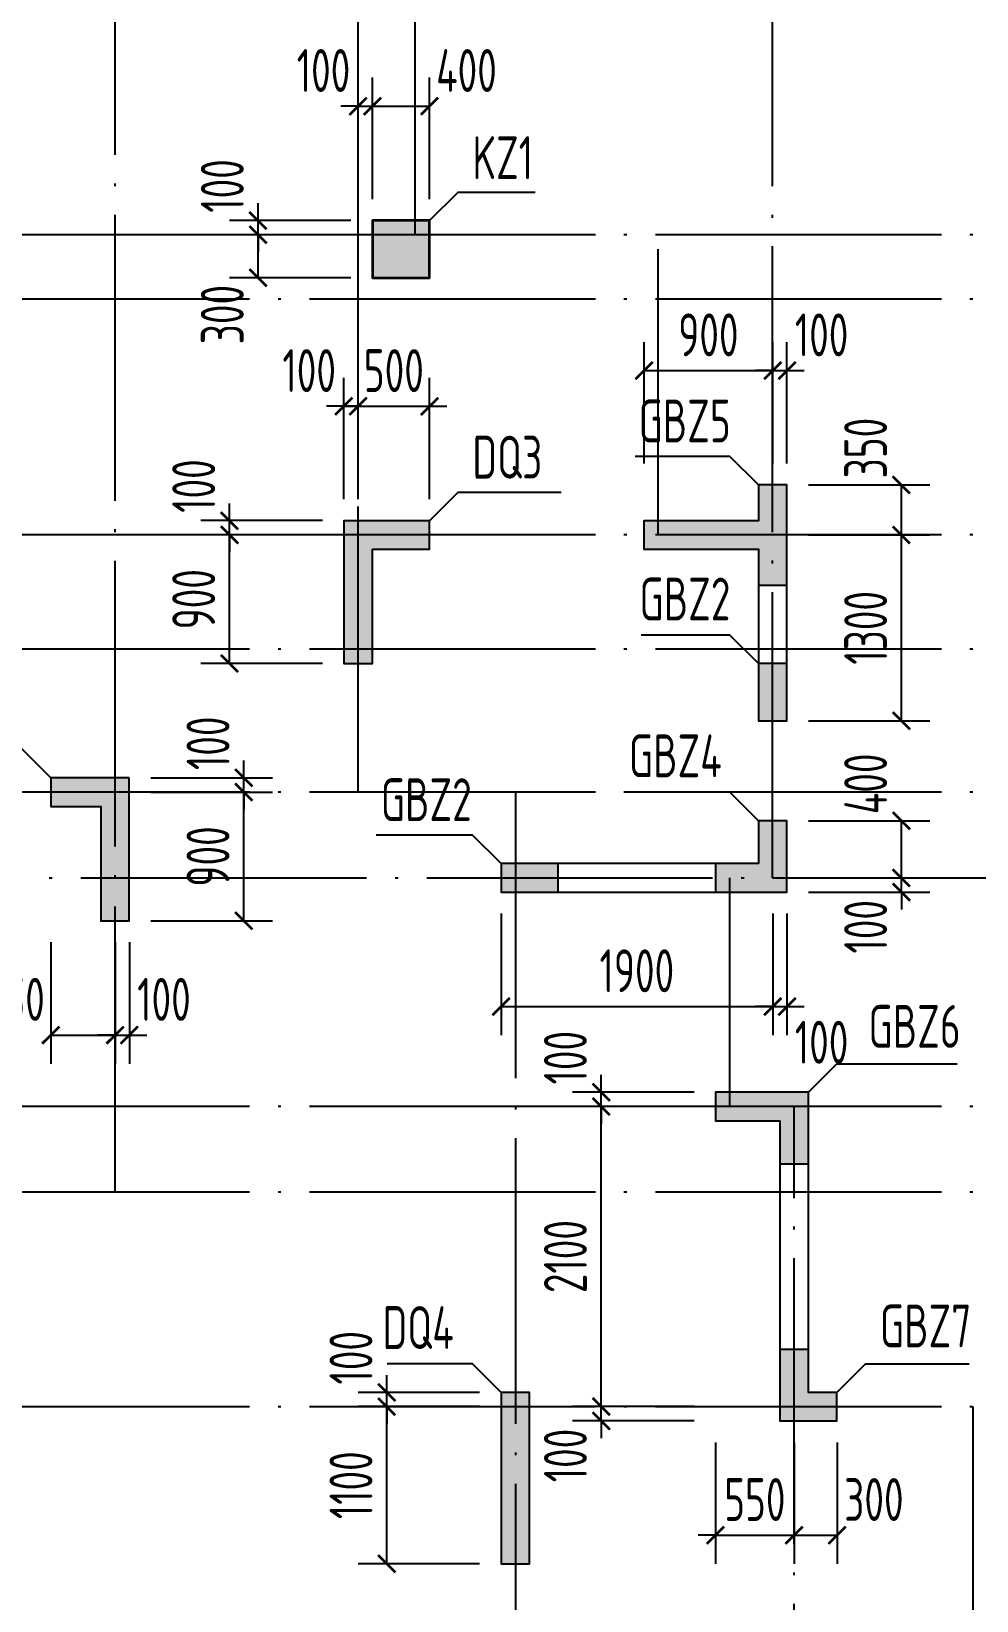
# Model space of a CAD drawing. Extents: x -812054 to 22247, y -644080 to 1003627.
# Drawn here: x -475100 to -468489, y -220635 to -209654 of the extents above; entities that cross this region are included whole.
import ezdxf
from ezdxf.enums import TextEntityAlignment as Align

# ---------------------------------------------------------------- set-up
doc = ezdxf.new("R2010")
doc.units = 0
doc.header["$LTSCALE"] = 1000
doc.linetypes.add('DOTE', pattern=[2.42, 2, -0.2, 0.02, -0.2])
doc.layers.get('0').update_dxf_attribs({"linetype": 'CONTINUOUS'})
doc.layers.get('DEFPOINTS').update_dxf_attribs({"linetype": 'CONTINUOUS'})
for name, color, linetype in [('A-DOTE', 10, 'DOTE'), ('COLU_DE_TEXT', 7, 'CONTINUOUS'), ('LABEL', 1, 'CONTINUOUS'), ('S-Q墙实线', 6, 'CONTINUOUS'), ('S-Q墙标注', 3, 'CONTINUOUS'), ('S-X详图填充', 252, 'CONTINUOUS'), ('S-X详图实线', 4, 'CONTINUOUS'), ('S-Z柱实线', 6, 'CONTINUOUS'), ('S-Z柱编号', 6, 'CONTINUOUS')]:
    doc.layers.add(name, color=color, linetype=linetype)
doc.styles.add('TSSD_REIN', font='tssdeng.shx', dxfattribs={"width": 0.7, "height": 300, "bigfont": 'tssdchn.shx'})
doc.styles.add('结构文字', font='zstxt.shx', dxfattribs={"width": 0.7, "bigfont": 'zshz.shx'})
doc.dimstyles.new('STRUCK', dxfattribs={"dimtxt": 400, "dimasz": 121, "dimexe": 200, "dimexo": 150, "dimgap": 115, "dimtad": 1, "dimdec": 0, "dimdsep": 46, "dimtxsty": '结构文字', "dimblk": 'ARCHTICK', "dimcen": 400, "dimclrd": 3, "dimclre": 3, "dimclrt": 7, "dimadec": 0, "dimazin": 0, "dimtfac": 1, "dimtdec": 0, "dimtix": 1, "dimtmove": 2, "dimatfit": 3, "dimldrblk": '_DIMX', "dimfxl": 1, "dimtolj": 1, "dimtzin": 0, "dimarcsym": 0})

# ---------------------------------------------------------------- blocks, each defined once
blk = doc.blocks.new('20210726.16350016')
at = {"layer": 'A-DOTE'}
for p, q in [((11100, 10900), (11100, 21100)), ((12800, 13700), (12800, 21100)), ((13200, 17600), (13200, 21100)), ((15700, 13100.3), (15700, 21100)), ((55600, 17600), (3600, 17600)), ((14900, 15500), (14900, 17600)), ((55600, 17150), (3600, 17150)), ((55600, 15500), (3600, 15500)), ((55600, 14700), (3600, 14700)), ((55600, 13700), (3600, 13700)), ((13900.2, 13700), (13900, 3600)), ((3600, 13100.3), (55600, 13100.3)), ((15400, 11500), (15400, 13100)), ((55600, 11500), (3600, 11500)), ((15850, 3600), (15850, 11500)), ((55600, 10900), (3600, 10900)), ((55600, 9400), (3600, 9400)), ((17100, 9400), (17100, 3600))]:
    blk.add_line(p, q, dxfattribs=at)
blk = doc.blocks.new('_ArchTick')
at = {"color": 0, "linetype": 'ByBlock', "const_width": 0.15}
blk.add_lwpolyline([(-0.5, -0.5), (0.5, 0.5)], dxfattribs=at)
blk = doc.blocks.new('*D1863')
at = {"layer": 'DEFPOINTS', "color": 0, "transparency": 16777216}
for p in [(-472615, -219278), (-471815, -219278), (-471815, -220378)]:
    blk.add_point(p, dxfattribs=at)
at = {"layer": 'S-Q墙标注', "color": 3, "lineweight": -2, "transparency": 16777216}
for p, q in [((-471965, -219278), (-472815, -219278)), ((-472615, -220378), (-472615, -219278)), ((-471965, -220378), (-472815, -220378))]:
    blk.add_line(p, q, dxfattribs=at)
at = {"layer": 'S-Q墙标注', "color": 3, "lineweight": -2, "transparency": 16777216, "xscale": 121, "yscale": 121, "zscale": 121}
for p, rotation in [((-472615, -219278), 90), ((-472615, -220378), 270)]:
    blk.add_blockref('_ArchTick', p, dxfattribs=dict(at, rotation=rotation))
at = {"layer": 'S-Q墙标注', "color": 7, "transparency": 16777216, "insert": (-472865, -219828), "char_height": 300, "attachment_point": 5, "rotation": 90, "style": 'TSSD_REIN'}
blk.add_mtext('\\A1;1100', dxfattribs=at)
blk = doc.blocks.new('_DIMX')
blk.add_line((-150, 0), (150, 0))
at = {"const_width": 50}
blk.add_lwpolyline([(-70, -70), (70, 70)], dxfattribs=at)
blk = doc.blocks.new('*D1864')
at = {"layer": 'DEFPOINTS', "color": 0, "transparency": 16777216}
for p in [(-472615, -219178), (-471815, -219178), (-471815, -219278)]:
    blk.add_point(p, dxfattribs=at)
at = {"layer": 'S-Q墙标注', "color": 3, "lineweight": -2, "transparency": 16777216}
for p, q in [((-472615, -219178), (-472615, -219057)), ((-471965, -219178), (-472815, -219178)), ((-472615, -219278), (-472615, -219178)), ((-471965, -219278), (-472815, -219278)), ((-472615, -219278), (-472615, -219399))]:
    blk.add_line(p, q, dxfattribs=at)
at = {"layer": 'S-Q墙标注', "color": 3, "lineweight": -2, "transparency": 16777216, "xscale": 121, "yscale": 121, "zscale": 121}
for p, rotation in [((-472615, -219178), 270), ((-472615, -219278), 90)]:
    blk.add_blockref('_ArchTick', p, dxfattribs=dict(at, rotation=rotation))
at = {"layer": 'S-Q墙标注', "color": 7, "transparency": 16777216, "insert": (-472865, -218936), "char_height": 300, "attachment_point": 5, "rotation": 90, "style": 'TSSD_REIN'}
blk.add_mtext('\\A1;100', dxfattribs=at)
blk = doc.blocks.new('*D1873')
at = {"layer": 'DEFPOINTS', "color": 0, "transparency": 16777216}
for p in [(-474415, -214978), (-473615, -214978), (-474415, -215878)]:
    blk.add_point(p, dxfattribs=at)
at = {"layer": 'S-Q墙标注', "color": 3, "lineweight": -2, "transparency": 16777216}
for p, q in [((-474265, -214978), (-473415, -214978)), ((-473615, -215878), (-473615, -214978)), ((-474265, -215878), (-473415, -215878))]:
    blk.add_line(p, q, dxfattribs=at)
at = {"layer": 'S-Q墙标注', "color": 3, "lineweight": -2, "transparency": 16777216, "xscale": 121, "yscale": 121, "zscale": 121}
for p, rotation in [((-473615, -214978), 90), ((-473615, -215878), 270)]:
    blk.add_blockref('_ArchTick', p, dxfattribs=dict(at, rotation=rotation))
at = {"layer": 'S-Q墙标注', "color": 7, "transparency": 16777216, "insert": (-473865, -215428), "char_height": 300, "attachment_point": 5, "rotation": 90, "style": 'TSSD_REIN'}
blk.add_mtext('\\A1;900', dxfattribs=at)
blk = doc.blocks.new('*D1874')
at = {"layer": 'DEFPOINTS', "color": 0, "transparency": 16777216}
for p in [(-474415, -214878), (-473615, -214878), (-474415, -214978)]:
    blk.add_point(p, dxfattribs=at)
at = {"layer": 'S-Q墙标注', "color": 3, "lineweight": -2, "transparency": 16777216}
for p, q in [((-473615, -214878), (-473615, -214757)), ((-474265, -214878), (-473415, -214878)), ((-473615, -214978), (-473615, -214878)), ((-474265, -214978), (-473415, -214978)), ((-473615, -214978), (-473615, -215099))]:
    blk.add_line(p, q, dxfattribs=at)
at = {"layer": 'S-Q墙标注', "color": 3, "lineweight": -2, "transparency": 16777216, "xscale": 121, "yscale": 121, "zscale": 121}
for p, rotation in [((-473615, -214878), 270), ((-473615, -214978), 90)]:
    blk.add_blockref('_ArchTick', p, dxfattribs=dict(at, rotation=rotation))
at = {"layer": 'S-Q墙标注', "color": 7, "transparency": 16777216, "insert": (-473865, -214636), "char_height": 300, "attachment_point": 5, "rotation": 90, "style": 'TSSD_REIN'}
blk.add_mtext('\\A1;100', dxfattribs=at)
blk = doc.blocks.new('*D1875')
at = {"layer": 'DEFPOINTS', "color": 0, "transparency": 16777216}
for p in [(-474965, -215878), (-474515, -215878), (-474515, -216678)]:
    blk.add_point(p, dxfattribs=at)
at = {"layer": 'S-Q墙标注', "color": 3, "lineweight": -2, "transparency": 16777216}
for p, q in [((-474965, -216028), (-474965, -216878)), ((-474515, -216028), (-474515, -216878)), ((-474965, -216678), (-474515, -216678))]:
    blk.add_line(p, q, dxfattribs=at)
at = {"layer": 'S-Q墙标注', "color": 3, "lineweight": -2, "transparency": 16777216, "xscale": 121, "yscale": 121, "zscale": 121, "rotation": 180}
blk.add_blockref('_ArchTick', (-474965, -216678), dxfattribs=at)
at = {"layer": 'S-Q墙标注', "color": 3, "lineweight": -2, "transparency": 16777216, "xscale": 121, "yscale": 121, "zscale": 121}
blk.add_blockref('_ArchTick', (-474515, -216678), dxfattribs=at)
at = {"layer": 'S-Q墙标注', "color": 7, "transparency": 16777216, "insert": (-475223, -216428), "char_height": 300, "attachment_point": 5, "style": 'TSSD_REIN'}
blk.add_mtext('\\A1;450', dxfattribs=at)
blk = doc.blocks.new('*D1876')
at = {"layer": 'DEFPOINTS', "color": 0, "transparency": 16777216}
for p in [(-474515, -215878), (-474415, -215878), (-474415, -216678)]:
    blk.add_point(p, dxfattribs=at)
at = {"layer": 'S-Q墙标注', "color": 3, "lineweight": -2, "transparency": 16777216}
for p, q in [((-474515, -216028), (-474515, -216878)), ((-474415, -216028), (-474415, -216878)), ((-474515, -216678), (-474636, -216678)), ((-474515, -216678), (-474415, -216678)), ((-474415, -216678), (-474294, -216678))]:
    blk.add_line(p, q, dxfattribs=at)
at = {"layer": 'S-Q墙标注', "color": 3, "lineweight": -2, "transparency": 16777216, "xscale": 121, "yscale": 121, "zscale": 121}
blk.add_blockref('_ArchTick', (-474515, -216678), dxfattribs=at)
at = {"layer": 'S-Q墙标注', "color": 3, "lineweight": -2, "transparency": 16777216, "xscale": 121, "yscale": 121, "zscale": 121, "rotation": 180}
blk.add_blockref('_ArchTick', (-474415, -216678), dxfattribs=at)
at = {"layer": 'S-Q墙标注', "color": 7, "transparency": 16777216, "insert": (-474173, -216428), "char_height": 300, "attachment_point": 5, "style": 'TSSD_REIN'}
blk.add_mtext('\\A1;100', dxfattribs=at)
blk = doc.blocks.new('*D1877')
at = {"layer": 'DEFPOINTS', "color": 0, "transparency": 16777216}
for p in [(-469815, -215578), (-469015, -215578), (-469815, -215678)]:
    blk.add_point(p, dxfattribs=at)
at = {"layer": 'S-Q墙标注', "color": 3, "lineweight": -2, "transparency": 16777216}
for p, q in [((-469015, -215578), (-469015, -215457)), ((-469665, -215578), (-468815, -215578)), ((-469015, -215678), (-469015, -215578)), ((-469665, -215678), (-468815, -215678)), ((-469015, -215678), (-469015, -215799))]:
    blk.add_line(p, q, dxfattribs=at)
at = {"layer": 'S-Q墙标注', "color": 3, "lineweight": -2, "transparency": 16777216, "xscale": 121, "yscale": 121, "zscale": 121}
for p, rotation in [((-469015, -215578), 270), ((-469015, -215678), 90)]:
    blk.add_blockref('_ArchTick', p, dxfattribs=dict(at, rotation=rotation))
at = {"layer": 'S-Q墙标注', "color": 7, "transparency": 16777216, "insert": (-469265, -215920), "char_height": 300, "attachment_point": 5, "rotation": 90, "style": 'TSSD_REIN'}
blk.add_mtext('\\A1;100', dxfattribs=at)
blk = doc.blocks.new('*D1878')
at = {"layer": 'DEFPOINTS', "color": 0, "transparency": 16777216}
for p in [(-469815, -215178), (-469015, -215178), (-469815, -215578)]:
    blk.add_point(p, dxfattribs=at)
at = {"layer": 'S-Q墙标注', "color": 3, "lineweight": -2, "transparency": 16777216}
for p, q in [((-469665, -215178), (-468815, -215178)), ((-469015, -215578), (-469015, -215178)), ((-469665, -215578), (-468815, -215578))]:
    blk.add_line(p, q, dxfattribs=at)
at = {"layer": 'S-Q墙标注', "color": 3, "lineweight": -2, "transparency": 16777216, "xscale": 121, "yscale": 121, "zscale": 121}
for p, rotation in [((-469015, -215178), 90), ((-469015, -215578), 270)]:
    blk.add_blockref('_ArchTick', p, dxfattribs=dict(at, rotation=rotation))
at = {"layer": 'S-Q墙标注', "color": 7, "transparency": 16777216, "insert": (-469265, -214920), "char_height": 300, "attachment_point": 5, "rotation": 90, "style": 'TSSD_REIN'}
blk.add_mtext('\\A1;400', dxfattribs=at)
blk = doc.blocks.new('*D1879')
at = {"layer": 'DEFPOINTS', "color": 0, "transparency": 16777216}
for p in [(-471815, -215678), (-469915, -215678), (-469915, -216478)]:
    blk.add_point(p, dxfattribs=at)
at = {"layer": 'S-Q墙标注', "color": 3, "lineweight": -2, "transparency": 16777216}
for p, q in [((-471815, -215828), (-471815, -216678)), ((-469915, -215828), (-469915, -216678)), ((-471815, -216478), (-469915, -216478))]:
    blk.add_line(p, q, dxfattribs=at)
at = {"layer": 'S-Q墙标注', "color": 3, "lineweight": -2, "transparency": 16777216, "xscale": 121, "yscale": 121, "zscale": 121, "rotation": 180}
blk.add_blockref('_ArchTick', (-471815, -216478), dxfattribs=at)
at = {"layer": 'S-Q墙标注', "color": 3, "lineweight": -2, "transparency": 16777216, "xscale": 121, "yscale": 121, "zscale": 121}
blk.add_blockref('_ArchTick', (-469915, -216478), dxfattribs=at)
at = {"layer": 'S-Q墙标注', "color": 7, "transparency": 16777216, "insert": (-470865, -216228), "char_height": 300, "attachment_point": 5, "style": 'TSSD_REIN'}
blk.add_mtext('\\A1;1900', dxfattribs=at)
blk = doc.blocks.new('*D1880')
at = {"layer": 'DEFPOINTS', "color": 0, "transparency": 16777216}
for p in [(-469915, -215678), (-469815, -215678), (-469815, -216478)]:
    blk.add_point(p, dxfattribs=at)
at = {"layer": 'S-Q墙标注', "color": 3, "lineweight": -2, "transparency": 16777216}
for p, q in [((-469915, -215828), (-469915, -216678)), ((-469815, -215828), (-469815, -216678)), ((-469915, -216478), (-470036, -216478)), ((-469915, -216478), (-469815, -216478)), ((-469815, -216478), (-469694, -216478))]:
    blk.add_line(p, q, dxfattribs=at)
at = {"layer": 'S-Q墙标注', "color": 3, "lineweight": -2, "transparency": 16777216, "xscale": 121, "yscale": 121, "zscale": 121}
blk.add_blockref('_ArchTick', (-469915, -216478), dxfattribs=at)
at = {"layer": 'S-Q墙标注', "color": 3, "lineweight": -2, "transparency": 16777216, "xscale": 121, "yscale": 121, "zscale": 121, "rotation": 180}
blk.add_blockref('_ArchTick', (-469815, -216478), dxfattribs=at)
at = {"layer": 'S-Q墙标注', "color": 7, "transparency": 16777216, "insert": (-469573, -216728), "char_height": 300, "attachment_point": 5, "style": 'TSSD_REIN'}
blk.add_mtext('\\A1;100', dxfattribs=at)
blk = doc.blocks.new('*D1881')
at = {"layer": 'DEFPOINTS', "color": 0, "transparency": 16777216}
for p in [(-473715, -213178), (-472915, -213178), (-472915, -214078)]:
    blk.add_point(p, dxfattribs=at)
at = {"layer": 'S-Q墙标注', "color": 3, "lineweight": -2, "transparency": 16777216}
for p, q in [((-473065, -213178), (-473915, -213178)), ((-473715, -214078), (-473715, -213178)), ((-473065, -214078), (-473915, -214078))]:
    blk.add_line(p, q, dxfattribs=at)
at = {"layer": 'S-Q墙标注', "color": 3, "lineweight": -2, "transparency": 16777216, "xscale": 121, "yscale": 121, "zscale": 121}
for p, rotation in [((-473715, -213178), 90), ((-473715, -214078), 270)]:
    blk.add_blockref('_ArchTick', p, dxfattribs=dict(at, rotation=rotation))
at = {"layer": 'S-Q墙标注', "color": 7, "transparency": 16777216, "insert": (-473965, -213628), "char_height": 300, "attachment_point": 5, "rotation": 90, "style": 'TSSD_REIN'}
blk.add_mtext('\\A1;900', dxfattribs=at)
blk = doc.blocks.new('*D1882')
at = {"layer": 'DEFPOINTS', "color": 0, "transparency": 16777216}
for p in [(-473715, -213078), (-472915, -213078), (-472915, -213178)]:
    blk.add_point(p, dxfattribs=at)
at = {"layer": 'S-Q墙标注', "color": 3, "lineweight": -2, "transparency": 16777216}
for p, q in [((-473715, -213078), (-473715, -212957)), ((-473065, -213078), (-473915, -213078)), ((-473715, -213178), (-473715, -213078)), ((-473065, -213178), (-473915, -213178)), ((-473715, -213178), (-473715, -213299))]:
    blk.add_line(p, q, dxfattribs=at)
at = {"layer": 'S-Q墙标注', "color": 3, "lineweight": -2, "transparency": 16777216, "xscale": 121, "yscale": 121, "zscale": 121}
for p, rotation in [((-473715, -213078), 270), ((-473715, -213178), 90)]:
    blk.add_blockref('_ArchTick', p, dxfattribs=dict(at, rotation=rotation))
at = {"layer": 'S-Q墙标注', "color": 7, "transparency": 16777216, "insert": (-473965, -212836), "char_height": 300, "attachment_point": 5, "rotation": 90, "style": 'TSSD_REIN'}
blk.add_mtext('\\A1;100', dxfattribs=at)
blk = doc.blocks.new('*D1883')
at = {"layer": 'DEFPOINTS', "color": 0, "transparency": 16777216}
for p in [(-472815, -212278), (-472915, -213078), (-472815, -213078)]:
    blk.add_point(p, dxfattribs=at)
at = {"layer": 'S-Q墙标注', "color": 3, "lineweight": -2, "transparency": 16777216}
for p, q in [((-472915, -212928), (-472915, -212078)), ((-472815, -212928), (-472815, -212078)), ((-472915, -212278), (-473036, -212278)), ((-472915, -212278), (-472815, -212278)), ((-472815, -212278), (-472694, -212278))]:
    blk.add_line(p, q, dxfattribs=at)
at = {"layer": 'S-Q墙标注', "color": 3, "lineweight": -2, "transparency": 16777216, "xscale": 121, "yscale": 121, "zscale": 121}
blk.add_blockref('_ArchTick', (-472915, -212278), dxfattribs=at)
at = {"layer": 'S-Q墙标注', "color": 3, "lineweight": -2, "transparency": 16777216, "xscale": 121, "yscale": 121, "zscale": 121, "rotation": 180}
blk.add_blockref('_ArchTick', (-472815, -212278), dxfattribs=at)
at = {"layer": 'S-Q墙标注', "color": 7, "transparency": 16777216, "insert": (-473157, -212028), "char_height": 300, "attachment_point": 5, "style": 'TSSD_REIN'}
blk.add_mtext('\\A1;100', dxfattribs=at)
blk = doc.blocks.new('*D1884')
at = {"layer": 'DEFPOINTS', "color": 0, "transparency": 16777216}
for p in [(-472315, -212278), (-472815, -213078), (-472315, -213078)]:
    blk.add_point(p, dxfattribs=at)
at = {"layer": 'S-Q墙标注', "color": 3, "lineweight": -2, "transparency": 16777216}
for p, q in [((-472815, -212928), (-472815, -212078)), ((-472315, -212928), (-472315, -212078)), ((-472815, -212278), (-472936, -212278)), ((-472815, -212278), (-472315, -212278)), ((-472315, -212278), (-472194, -212278))]:
    blk.add_line(p, q, dxfattribs=at)
at = {"layer": 'S-Q墙标注', "color": 3, "lineweight": -2, "transparency": 16777216, "xscale": 121, "yscale": 121, "zscale": 121}
blk.add_blockref('_ArchTick', (-472815, -212278), dxfattribs=at)
at = {"layer": 'S-Q墙标注', "color": 3, "lineweight": -2, "transparency": 16777216, "xscale": 121, "yscale": 121, "zscale": 121, "rotation": 180}
blk.add_blockref('_ArchTick', (-472315, -212278), dxfattribs=at)
at = {"layer": 'S-Q墙标注', "color": 7, "transparency": 16777216, "insert": (-472565, -212028), "char_height": 300, "attachment_point": 5, "style": 'TSSD_REIN'}
blk.add_mtext('\\A1;500', dxfattribs=at)
blk = doc.blocks.new('*D1885')
at = {"layer": 'DEFPOINTS', "color": 0, "transparency": 16777216}
for p in [(-471115, -219278), (-470315, -219278), (-470315, -219378)]:
    blk.add_point(p, dxfattribs=at)
at = {"layer": 'S-Q墙标注', "color": 3, "lineweight": -2, "transparency": 16777216}
for p, q in [((-471115, -219278), (-471115, -219157)), ((-470465, -219278), (-471315, -219278)), ((-471115, -219378), (-471115, -219278)), ((-470465, -219378), (-471315, -219378)), ((-471115, -219378), (-471115, -219499))]:
    blk.add_line(p, q, dxfattribs=at)
at = {"layer": 'S-Q墙标注', "color": 3, "lineweight": -2, "transparency": 16777216, "xscale": 121, "yscale": 121, "zscale": 121}
for p, rotation in [((-471115, -219278), 270), ((-471115, -219378), 90)]:
    blk.add_blockref('_ArchTick', p, dxfattribs=dict(at, rotation=rotation))
at = {"layer": 'S-Q墙标注', "color": 7, "transparency": 16777216, "insert": (-471365, -219620), "char_height": 300, "attachment_point": 5, "rotation": 90, "style": 'TSSD_REIN'}
blk.add_mtext('\\A1;100', dxfattribs=at)
blk = doc.blocks.new('*D1886')
at = {"layer": 'DEFPOINTS', "color": 0, "transparency": 16777216}
for p in [(-471115, -217178), (-470315, -217178), (-470315, -219278)]:
    blk.add_point(p, dxfattribs=at)
at = {"layer": 'S-Q墙标注', "color": 3, "lineweight": -2, "transparency": 16777216}
for p, q in [((-470465, -217178), (-471315, -217178)), ((-471115, -219278), (-471115, -217178)), ((-470465, -219278), (-471315, -219278))]:
    blk.add_line(p, q, dxfattribs=at)
at = {"layer": 'S-Q墙标注', "color": 3, "lineweight": -2, "transparency": 16777216, "xscale": 121, "yscale": 121, "zscale": 121}
for p, rotation in [((-471115, -217178), 90), ((-471115, -219278), 270)]:
    blk.add_blockref('_ArchTick', p, dxfattribs=dict(at, rotation=rotation))
at = {"layer": 'S-Q墙标注', "color": 7, "transparency": 16777216, "insert": (-471365, -218228), "char_height": 300, "attachment_point": 5, "rotation": 90, "style": 'TSSD_REIN'}
blk.add_mtext('\\A1;2100', dxfattribs=at)
blk = doc.blocks.new('*D1887')
at = {"layer": 'DEFPOINTS', "color": 0, "transparency": 16777216}
for p in [(-471115, -217078), (-470315, -217078), (-470315, -217178)]:
    blk.add_point(p, dxfattribs=at)
at = {"layer": 'S-Q墙标注', "color": 3, "lineweight": -2, "transparency": 16777216}
for p, q in [((-471115, -217078), (-471115, -216957)), ((-470465, -217078), (-471315, -217078)), ((-471115, -217178), (-471115, -217078)), ((-470465, -217178), (-471315, -217178)), ((-471115, -217178), (-471115, -217299))]:
    blk.add_line(p, q, dxfattribs=at)
at = {"layer": 'S-Q墙标注', "color": 3, "lineweight": -2, "transparency": 16777216, "xscale": 121, "yscale": 121, "zscale": 121}
for p, rotation in [((-471115, -217078), 270), ((-471115, -217178), 90)]:
    blk.add_blockref('_ArchTick', p, dxfattribs=dict(at, rotation=rotation))
at = {"layer": 'S-Q墙标注', "color": 7, "transparency": 16777216, "insert": (-471365, -216836), "char_height": 300, "attachment_point": 5, "rotation": 90, "style": 'TSSD_REIN'}
blk.add_mtext('\\A1;100', dxfattribs=at)
blk = doc.blocks.new('*D2288')
at = {"layer": 'DEFPOINTS', "color": 0, "transparency": 16777216}
for p in [(-470315, -219378), (-469765, -219378), (-469765, -220178)]:
    blk.add_point(p, dxfattribs=at)
at = {"layer": 'S-Q墙标注', "color": 3, "lineweight": -2, "transparency": 16777216}
for p, q in [((-470315, -219528), (-470315, -220378)), ((-469765, -219528), (-469765, -220378)), ((-470315, -220178), (-470436, -220178)), ((-470315, -220178), (-469765, -220178)), ((-469765, -220178), (-469644, -220178))]:
    blk.add_line(p, q, dxfattribs=at)
at = {"layer": 'S-Q墙标注', "color": 3, "lineweight": -2, "transparency": 16777216, "xscale": 121, "yscale": 121, "zscale": 121}
blk.add_blockref('_ArchTick', (-470315, -220178), dxfattribs=at)
at = {"layer": 'S-Q墙标注', "color": 3, "lineweight": -2, "transparency": 16777216, "xscale": 121, "yscale": 121, "zscale": 121, "rotation": 180}
blk.add_blockref('_ArchTick', (-469765, -220178), dxfattribs=at)
at = {"layer": 'S-Q墙标注', "color": 7, "transparency": 16777216, "insert": (-470040, -219928), "char_height": 300, "attachment_point": 5, "style": 'TSSD_REIN'}
blk.add_mtext('\\A1;550', dxfattribs=at)
blk = doc.blocks.new('*D2289')
at = {"layer": 'DEFPOINTS', "color": 0, "transparency": 16777216}
for p in [(-469765, -219378), (-469465, -219378), (-469465, -220178)]:
    blk.add_point(p, dxfattribs=at)
at = {"layer": 'S-Q墙标注', "color": 3, "lineweight": -2, "transparency": 16777216}
for p, q in [((-469765, -219528), (-469765, -220378)), ((-469465, -219528), (-469465, -220378)), ((-469765, -220178), (-469465, -220178))]:
    blk.add_line(p, q, dxfattribs=at)
at = {"layer": 'S-Q墙标注', "color": 3, "lineweight": -2, "transparency": 16777216, "xscale": 121, "yscale": 121, "zscale": 121, "rotation": 180}
blk.add_blockref('_ArchTick', (-469765, -220178), dxfattribs=at)
at = {"layer": 'S-Q墙标注', "color": 3, "lineweight": -2, "transparency": 16777216, "xscale": 121, "yscale": 121, "zscale": 121}
blk.add_blockref('_ArchTick', (-469465, -220178), dxfattribs=at)
at = {"layer": 'S-Q墙标注', "color": 7, "transparency": 16777216, "insert": (-469207, -219928), "char_height": 300, "attachment_point": 5, "style": 'TSSD_REIN'}
blk.add_mtext('\\A1;300', dxfattribs=at)
blk = doc.blocks.new('*D2312')
at = {"layer": 'DEFPOINTS', "color": 0, "transparency": 16777216}
for p in [(-473515, -210978), (-472715, -210978), (-472715, -211078)]:
    blk.add_point(p, dxfattribs=at)
at = {"layer": 'S-Q墙标注', "color": 3, "lineweight": -2, "transparency": 16777216}
for p, q in [((-473515, -210978), (-473515, -210857)), ((-472865, -210978), (-473715, -210978)), ((-473515, -211078), (-473515, -210978)), ((-472865, -211078), (-473715, -211078)), ((-473515, -211078), (-473515, -211199))]:
    blk.add_line(p, q, dxfattribs=at)
at = {"layer": 'S-Q墙标注', "color": 3, "lineweight": -2, "transparency": 16777216, "xscale": 121, "yscale": 121, "zscale": 121}
for p, rotation in [((-473515, -210978), 270), ((-473515, -211078), 90)]:
    blk.add_blockref('_ArchTick', p, dxfattribs=dict(at, rotation=rotation))
at = {"layer": 'S-Q墙标注', "color": 7, "transparency": 16777216, "insert": (-473765, -210736), "char_height": 300, "attachment_point": 5, "rotation": 90, "style": 'TSSD_REIN'}
blk.add_mtext('\\A1;100', dxfattribs=at)
blk = doc.blocks.new('*D2315')
at = {"layer": 'DEFPOINTS', "color": 0, "transparency": 16777216}
for p in [(-473515, -211078), (-472715, -211078), (-472715, -211378)]:
    blk.add_point(p, dxfattribs=at)
at = {"layer": 'S-Q墙标注', "color": 3, "lineweight": -2, "transparency": 16777216}
for p, q in [((-472865, -211078), (-473715, -211078)), ((-473515, -211378), (-473515, -211078)), ((-472865, -211378), (-473715, -211378))]:
    blk.add_line(p, q, dxfattribs=at)
at = {"layer": 'S-Q墙标注', "color": 3, "lineweight": -2, "transparency": 16777216, "xscale": 121, "yscale": 121, "zscale": 121}
for p, rotation in [((-473515, -211078), 90), ((-473515, -211378), 270)]:
    blk.add_blockref('_ArchTick', p, dxfattribs=dict(at, rotation=rotation))
at = {"layer": 'S-Q墙标注', "color": 7, "transparency": 16777216, "insert": (-473765, -211636), "char_height": 300, "attachment_point": 5, "rotation": 90, "style": 'TSSD_REIN'}
blk.add_mtext('\\A1;300', dxfattribs=at)
blk = doc.blocks.new('*D2316')
at = {"layer": 'DEFPOINTS', "color": 0, "transparency": 16777216}
for p in [(-472315, -210178), (-472715, -210978), (-472315, -210978)]:
    blk.add_point(p, dxfattribs=at)
at = {"layer": 'S-Q墙标注', "color": 3, "lineweight": -2, "transparency": 16777216}
for p, q in [((-472715, -210828), (-472715, -209978)), ((-472315, -210828), (-472315, -209978)), ((-472715, -210178), (-472315, -210178))]:
    blk.add_line(p, q, dxfattribs=at)
at = {"layer": 'S-Q墙标注', "color": 3, "lineweight": -2, "transparency": 16777216, "xscale": 121, "yscale": 121, "zscale": 121, "rotation": 180}
blk.add_blockref('_ArchTick', (-472715, -210178), dxfattribs=at)
at = {"layer": 'S-Q墙标注', "color": 3, "lineweight": -2, "transparency": 16777216, "xscale": 121, "yscale": 121, "zscale": 121}
blk.add_blockref('_ArchTick', (-472315, -210178), dxfattribs=at)
at = {"layer": 'S-Q墙标注', "color": 7, "transparency": 16777216, "insert": (-472057, -209928), "char_height": 300, "attachment_point": 5, "style": 'TSSD_REIN'}
blk.add_mtext('\\A1;400', dxfattribs=at)
blk = doc.blocks.new('*D2317')
at = {"layer": 'DEFPOINTS', "color": 0, "transparency": 16777216}
for p in [(-472715, -210178), (-472815, -210978), (-472715, -210978)]:
    blk.add_point(p, dxfattribs=at)
at = {"layer": 'S-Q墙标注', "color": 3, "lineweight": -2, "transparency": 16777216}
for p, q in [((-472815, -210828), (-472815, -209978)), ((-472715, -210828), (-472715, -209978)), ((-472815, -210178), (-472936, -210178)), ((-472815, -210178), (-472715, -210178)), ((-472715, -210178), (-472594, -210178))]:
    blk.add_line(p, q, dxfattribs=at)
at = {"layer": 'S-Q墙标注', "color": 3, "lineweight": -2, "transparency": 16777216, "xscale": 121, "yscale": 121, "zscale": 121}
blk.add_blockref('_ArchTick', (-472815, -210178), dxfattribs=at)
at = {"layer": 'S-Q墙标注', "color": 3, "lineweight": -2, "transparency": 16777216, "xscale": 121, "yscale": 121, "zscale": 121, "rotation": 180}
blk.add_blockref('_ArchTick', (-472715, -210178), dxfattribs=at)
at = {"layer": 'S-Q墙标注', "color": 7, "transparency": 16777216, "insert": (-473057, -209928), "char_height": 300, "attachment_point": 5, "style": 'TSSD_REIN'}
blk.add_mtext('\\A1;100', dxfattribs=at)
blk = doc.blocks.new('*D2358')
at = {"layer": 'DEFPOINTS', "color": 0, "transparency": 16777216}
for p in [(-469815, -213178), (-469015, -213178), (-469815, -214478)]:
    blk.add_point(p, dxfattribs=at)
at = {"layer": 'S-Q墙标注', "color": 3, "lineweight": -2, "transparency": 16777216}
for p, q in [((-469665, -213178), (-468815, -213178)), ((-469015, -214478), (-469015, -213178)), ((-469665, -214478), (-468815, -214478))]:
    blk.add_line(p, q, dxfattribs=at)
at = {"layer": 'S-Q墙标注', "color": 3, "lineweight": -2, "transparency": 16777216, "xscale": 121, "yscale": 121, "zscale": 121}
for p, rotation in [((-469015, -213178), 90), ((-469015, -214478), 270)]:
    blk.add_blockref('_ArchTick', p, dxfattribs=dict(at, rotation=rotation))
at = {"layer": 'S-Q墙标注', "color": 7, "transparency": 16777216, "insert": (-469265, -213828), "char_height": 300, "attachment_point": 5, "rotation": 90, "style": 'TSSD_REIN'}
blk.add_mtext('\\A1;1300', dxfattribs=at)
blk = doc.blocks.new('*D2359')
at = {"layer": 'DEFPOINTS', "color": 0, "transparency": 16777216}
for p in [(-469815, -212828), (-469015, -212828), (-469815, -213178)]:
    blk.add_point(p, dxfattribs=at)
at = {"layer": 'S-Q墙标注', "color": 3, "lineweight": -2, "transparency": 16777216}
for p, q in [((-469665, -212828), (-468815, -212828)), ((-469015, -213178), (-469015, -212828)), ((-469665, -213178), (-468815, -213178))]:
    blk.add_line(p, q, dxfattribs=at)
at = {"layer": 'S-Q墙标注', "color": 3, "lineweight": -2, "transparency": 16777216, "xscale": 121, "yscale": 121, "zscale": 121}
for p, rotation in [((-469015, -212828), 90), ((-469015, -213178), 270)]:
    blk.add_blockref('_ArchTick', p, dxfattribs=dict(at, rotation=rotation))
at = {"layer": 'S-Q墙标注', "color": 7, "transparency": 16777216, "insert": (-469265, -212570), "char_height": 300, "attachment_point": 5, "rotation": 90, "style": 'TSSD_REIN'}
blk.add_mtext('\\A1;350', dxfattribs=at)
blk = doc.blocks.new('*D2360')
at = {"layer": 'DEFPOINTS', "color": 0, "transparency": 16777216}
for p in [(-469915, -212028), (-470815, -212828), (-469915, -212828)]:
    blk.add_point(p, dxfattribs=at)
at = {"layer": 'S-Q墙标注', "color": 3, "lineweight": -2, "transparency": 16777216}
for p, q in [((-470815, -212678), (-470815, -211828)), ((-469915, -212678), (-469915, -211828)), ((-470815, -212028), (-469915, -212028))]:
    blk.add_line(p, q, dxfattribs=at)
at = {"layer": 'S-Q墙标注', "color": 3, "lineweight": -2, "transparency": 16777216, "xscale": 121, "yscale": 121, "zscale": 121, "rotation": 180}
blk.add_blockref('_ArchTick', (-470815, -212028), dxfattribs=at)
at = {"layer": 'S-Q墙标注', "color": 3, "lineweight": -2, "transparency": 16777216, "xscale": 121, "yscale": 121, "zscale": 121}
blk.add_blockref('_ArchTick', (-469915, -212028), dxfattribs=at)
at = {"layer": 'S-Q墙标注', "color": 7, "transparency": 16777216, "insert": (-470365, -211778), "char_height": 300, "attachment_point": 5, "style": 'TSSD_REIN'}
blk.add_mtext('\\A1;900', dxfattribs=at)
blk = doc.blocks.new('*D2361')
at = {"layer": 'DEFPOINTS', "color": 0, "transparency": 16777216}
for p in [(-469815, -212028), (-469915, -212828), (-469815, -212828)]:
    blk.add_point(p, dxfattribs=at)
at = {"layer": 'S-Q墙标注', "color": 3, "lineweight": -2, "transparency": 16777216}
for p, q in [((-469915, -212678), (-469915, -211828)), ((-469815, -212678), (-469815, -211828)), ((-469915, -212028), (-470036, -212028)), ((-469915, -212028), (-469815, -212028)), ((-469815, -212028), (-469694, -212028))]:
    blk.add_line(p, q, dxfattribs=at)
at = {"layer": 'S-Q墙标注', "color": 3, "lineweight": -2, "transparency": 16777216, "xscale": 121, "yscale": 121, "zscale": 121}
blk.add_blockref('_ArchTick', (-469915, -212028), dxfattribs=at)
at = {"layer": 'S-Q墙标注', "color": 3, "lineweight": -2, "transparency": 16777216, "xscale": 121, "yscale": 121, "zscale": 121, "rotation": 180}
blk.add_blockref('_ArchTick', (-469815, -212028), dxfattribs=at)
at = {"layer": 'S-Q墙标注', "color": 7, "transparency": 16777216, "insert": (-469573, -211778), "char_height": 300, "attachment_point": 5, "style": 'TSSD_REIN'}
blk.add_mtext('\\A1;100', dxfattribs=at)

msp = doc.modelspace()

# ---------------------------------------------------------------- hatches: boundary and pattern name
at = {"layer": 'S-X详图填充'}
h = msp.add_hatch(color=256, dxfattribs=at)
h.dxf.hatch_style = 1
h.paths.add_polyline_path([(-472315.32, -210978.26), (-472715.32, -210978.26), (-472715.32, -211378.26), (-472315.32, -211378.26)])
h = msp.add_hatch(color=256, dxfattribs=at)
h.dxf.hatch_style = 1
h.paths.add_polyline_path([(-470015.32, -213528.72), (-469815.32, -213528.72), (-469815.32, -212828.26), (-470015.32, -212828.26), (-470015.32, -213078.26), (-470815.45, -213078.26), (-470815.45, -213278.26), (-470015.32, -213278.26)])
h = msp.add_hatch(color=256, dxfattribs=at)
h.dxf.hatch_style = 1
h.paths.add_polyline_path([(-472715.32, -213278.26), (-472315.41, -213278.26), (-472315.41, -213078.26), (-472915.32, -213078.26), (-472915.32, -214078.26), (-472715.32, -214078.26)])
h = msp.add_hatch(color=256, dxfattribs=at)
h.dxf.hatch_style = 1
h.paths.add_polyline_path([(-469815.32, -214078.26), (-470015.32, -214078.26), (-470015.32, -214478.26), (-469815.32, -214478.26)])
h = msp.add_hatch(color=256, dxfattribs=at)
h.dxf.hatch_style = 1
h.paths.add_polyline_path([(-474415.31, -214878.26), (-474965.23, -214878.26), (-474965.23, -215078.26), (-474615.31, -215078.26), (-474615.31, -215878.26), (-474415.31, -215878.26)])
h = msp.add_hatch(color=256, dxfattribs=at)
h.dxf.hatch_style = 1
h.paths.add_polyline_path([(-470315.32, -215477.99), (-470315.32, -215677.99), (-469815.32, -215677.99), (-469815.32, -215177.99), (-470015.32, -215177.99), (-470015.32, -215477.99)])
h = msp.add_hatch(color=256, dxfattribs=at)
h.dxf.hatch_style = 1
h.paths.add_polyline_path([(-471415.32, -215677.99), (-471415.32, -215477.99), (-471815.32, -215477.99), (-471815.32, -215677.99)])
h = msp.add_hatch(color=256, dxfattribs=at)
h.dxf.hatch_style = 1
h.paths.add_polyline_path([(-469865.32, -217578.26), (-469665.32, -217578.26), (-469665.32, -217078.26), (-470315.39, -217078.26), (-470315.39, -217278.26), (-469865.32, -217278.26)])
h = msp.add_hatch(color=256, dxfattribs=at)
h.dxf.hatch_style = 1
h.paths.add_polyline_path([(-469665.32, -218878.26), (-469865.32, -218878.26), (-469865.32, -219378.26), (-469465.32, -219378.26), (-469465.32, -219178.26), (-469665.32, -219178.26)])
h = msp.add_hatch(color=256, dxfattribs=at)
h.dxf.hatch_style = 1
h.paths.add_polyline_path([(-471815.22, -220378.26), (-471615.22, -220378.26), (-471615.31, -219178.26), (-471815.31, -219178.26)])

# ---------------------------------------------------------------- linework, layer by layer
at = {"layer": 'LABEL'}
msp.add_lwpolyline([(-472315.32, -210978.26), (-472115.32, -210778.26), (-471576.37, -210778.26)], dxfattribs=at)
at = {"layer": 'S-Q墙实线'}
msp.add_lwpolyline([(-469815.32, -213178.26), (-469815.32, -212828.26), (-470015.32, -212828.26), (-470015.32, -213078.26), (-470815.45, -213078.26), (-470815.45, -213278.26), (-470015.32, -213278.26), (-470015.32, -214478.26), (-469815.32, -214478.26), (-469815.32, -213178.26)], dxfattribs=at)
for points in [[(-472715.32, -213278.26), (-472315.41, -213278.26), (-472315.41, -213078.26), (-472915.32, -213078.26), (-472915.32, -214078.26), (-472715.32, -214078.26)], [(-474415.31, -214878.26), (-474965.23, -214878.26), (-474965.23, -215078.26), (-474615.31, -215078.26), (-474615.31, -215878.26), (-474415.31, -215878.26)], [(-469815.32, -215677.99), (-469815.32, -215177.99), (-470015.32, -215177.99), (-470015.32, -215477.99), (-470215.39, -215477.99), (-471815.32, -215477.99), (-471815.32, -215677.99), (-470215.39, -215677.99)], [(-469665.32, -217078.26), (-470315.39, -217078.26), (-470315.39, -217278.26), (-469865.32, -217278.26), (-469865.32, -217778.26), (-469865.32, -219378.26), (-469465.32, -219378.26), (-469465.32, -219178.26), (-469665.32, -219178.26), (-469665.32, -217778.26)], [(-471615.31, -220378.26), (-471615.31, -219178.26), (-471815.31, -219178.26), (-471815.31, -220378.26)]]:
    msp.add_lwpolyline(points, close=True, dxfattribs=at)
at = {"layer": 'S-X详图实线'}
for points in [[(-472315.32, -210978.26), (-472715.32, -210978.26), (-472715.32, -211378.26), (-472315.32, -211378.26), (-472315.32, -210978.26)], [(-470015.32, -213528.72), (-469815.32, -213528.72), (-469815.32, -212828.26), (-470015.32, -212828.26), (-470015.32, -213078.26), (-470815.45, -213078.26), (-470815.45, -213278.26), (-470015.32, -213278.26), (-470015.32, -213278.26)], [(-472715.32, -213278.26), (-472315.41, -213278.26), (-472315.41, -213078.26), (-472915.32, -213078.26), (-472915.32, -214078.26), (-472715.32, -214078.26), (-472715.32, -213278.26)], [(-469815.32, -214078.26), (-470015.32, -214078.26), (-470015.32, -214478.26), (-469815.32, -214478.26), (-469815.32, -214078.26)], [(-474415.31, -214878.26), (-474965.23, -214878.26), (-474965.23, -215078.26), (-474615.31, -215078.26), (-474615.31, -215878.26), (-474415.31, -215878.26), (-474415.31, -214878.26)], [(-470315.32, -215477.99), (-470315.32, -215677.99), (-469815.32, -215677.99), (-469815.32, -215177.99), (-470015.32, -215177.99), (-470015.32, -215477.99), (-470315.32, -215477.99)], [(-471415.32, -215677.99), (-471415.32, -215477.99), (-471815.32, -215477.99), (-471815.32, -215677.99), (-471415.32, -215677.99)], [(-469865.32, -217578.26), (-469665.32, -217578.26), (-469665.32, -217078.26), (-470315.39, -217078.26), (-470315.39, -217278.26), (-469865.32, -217278.26), (-469865.32, -217578.26)], [(-469665.32, -218878.26), (-469865.32, -218878.26), (-469865.32, -219378.26), (-469465.32, -219378.26), (-469465.32, -219178.26), (-469665.32, -219178.26), (-469665.32, -218878.26)], [(-471815.22, -220378.26), (-471615.22, -220378.26), (-471615.31, -219178.26), (-471815.31, -219178.26), (-471815.31, -219578.26)]]:
    msp.add_lwpolyline(points, close=True, dxfattribs=at)
at = {"layer": 'S-Z柱实线', "lineweight": 35}
msp.add_lwpolyline([(-472315.32, -210978.26), (-472715.32, -210978.26), (-472715.32, -211378.26), (-472315.32, -211378.26)], close=True, dxfattribs=at)
at = {"layer": 'S-Z柱编号', "color": 7}
for points in [[(-470015.32, -212828.26), (-470215.32, -212628.26), (-470876.93, -212628.26)], [(-472315.41, -213078.26), (-472115.41, -212878.26), (-471393.87, -212878.26)], [(-470015.32, -214078.26), (-470215.32, -213878.26), (-470835.41, -213878.26)], [(-474965.23, -214878.26), (-475165.23, -214678.26), (-475793.65, -214678.26)], [(-470015.32, -215177.99), (-470215.32, -214977.99), (-470939.93, -214977.99)], [(-471815.32, -215477.99), (-472015.32, -215277.99), (-472689.72, -215277.99)], [(-469665.32, -217078.26), (-469465.32, -216878.26), (-468625.32, -216878.26)], [(-471815.08, -219178.26), (-472015.08, -218978.26), (-472612.59, -218978.26)], [(-469465.32, -219178.26), (-469265.32, -218978.26), (-468540.67, -218978.26)]]:
    msp.add_lwpolyline(points, dxfattribs=at)

# ---------------------------------------------------------------- block references
at = {"layer": 'A-DOTE'}
msp.add_blockref('20210726.16350016', (-485615.32, -228678.31), dxfattribs=at)

# ---------------------------------------------------------------- texts
at = {"layer": 'COLU_DE_TEXT', "style": 'TSSD_REIN', "width": 0.7}
msp.add_text('KZ1', height=300, dxfattribs=at).set_placement((-472015.32, -210778.26), align=Align.BOTTOM_LEFT)
at = {"layer": 'S-Z柱编号', "color": 7, "style": 'TSSD_REIN', "width": 0.7}
for s, p in [('GBZ5', (-470853.66, -212620.5)), ('DQ3', (-472015.41, -212873.82)), ('GBZ2', (-470847, -213866.55)), ('GBZ4', (-470921.09, -214963.77)), ('GBZ2', (-472656.46, -215270.85)), ('GBZ6', (-469245.03, -216857.04)), ('DQ4', (-472643.7, -218964.56)), ('GBZ7', (-469165.32, -218953.28))]:
    msp.add_text(s, height=300, dxfattribs=at).set_placement(p, align=Align.BOTTOM_LEFT)

# ---------------------------------------------------------------- dimensions: what is measured, and where the dimension line sits
at = {"layer": 'S-Q墙标注'}
for base, p1, p2, picture, middle in [((-472715.32, -210178.26), (-472815.32, -210978.26), (-472715.32, -210978.26), '*D2317', (-473057.25, -209928.26)), ((-472315.32, -210178.26), (-472715.32, -210978.26), (-472315.32, -210978.26), '*D2316', (-472057.25, -209928.26)), ((-469815.32, -212028.26), (-469915.33, -212828.26), (-469815.32, -212828.26), '*D2361', (-469573.4, -211778.26)), ((-472815.32, -212278.26), (-472915.32, -213078.26), (-472815.32, -213078.26), '*D1883', (-473157.25, -212028.26)), ((-469815.32, -216477.99), (-469915.32, -215677.99), (-469815.32, -215677.99), '*D1880', (-469573.4, -216727.99)), ((-474515.32, -216678.26), (-474965.23, -215878.26), (-474515.32, -215878.26), '*D1875', (-475223.31, -216428.26)), ((-474415.31, -216678.26), (-474515.32, -215878.26), (-474415.31, -215878.26), '*D1876', (-474173.39, -216428.26)), ((-469465.31, -220178.28), (-469765.31, -219378.28), (-469465.31, -219378.28), '*D2289', (-469207.23, -219928.28))]:
    dim = msp.add_linear_dim(base=base, p1=p1, p2=p2, dimstyle='STRUCK', override={"dimtxt": 300, "dimgap": 100, "dimtxsty": 'TSSD_REIN'}, dxfattribs=at)
    dim.commit()
    dim.dimension.update_dxf_attribs({"geometry": picture, "text_midpoint": middle, "dimtype": 160})
for base, p1, p2, picture, middle in [((-473515.32, -210978.26), (-472715.32, -211078.26), (-472715.32, -210978.26), '*D2312', (-473765.32, -210736.34)), ((-473515.32, -211078.26), (-472715.32, -211378.26), (-472715.32, -211078.26), '*D2315', (-473765.32, -211636.34)), ((-469015.32, -212828.26), (-469815.32, -213178.26), (-469815.32, -212828.26), '*D2359', (-469265.32, -212570.18)), ((-473715.32, -213078.26), (-472915.32, -213178.26), (-472915.32, -213078.26), '*D1882', (-473965.32, -212836.34)), ((-473615.31, -214878.26), (-474415.31, -214978.26), (-474415.31, -214878.26), '*D1874', (-473865.31, -214636.34)), ((-469015.32, -215177.99), (-469815.32, -215577.99), (-469815.32, -215177.99), '*D1878', (-469265.32, -214919.91)), ((-469015.32, -215577.99), (-469815.32, -215677.99), (-469815.32, -215577.99), '*D1877', (-469265.32, -215919.91)), ((-471115.39, -217078.26), (-470315.39, -217178.26), (-470315.39, -217078.26), '*D1887', (-471365.39, -216836.34)), ((-472615.31, -219178.26), (-471815.31, -219278.26), (-471815.31, -219178.26), '*D1864', (-472865.31, -218936.34)), ((-471115.39, -219278.26), (-470315.39, -219378.26), (-470315.39, -219278.26), '*D1885', (-471365.39, -219620.18))]:
    dim = msp.add_linear_dim(base=base, p1=p1, p2=p2, angle=90, dimstyle='STRUCK', override={"dimtxt": 300, "dimgap": 100, "dimtxsty": 'TSSD_REIN'}, dxfattribs=at)
    dim.commit()
    dim.dimension.update_dxf_attribs({"geometry": picture, "text_midpoint": middle, "dimtype": 160})
for base, p1, p2, picture, middle in [((-469915.33, -212028.26), (-470815.45, -212828.26), (-469915.33, -212828.26), '*D2360', (-470365.39, -211778.26)), ((-472315.41, -212278.26), (-472815.32, -213078.26), (-472315.41, -213078.26), '*D1884', (-472565.36, -212028.26)), ((-469915.32, -216477.99), (-471815.32, -215677.99), (-469915.32, -215677.99), '*D1879', (-470865.32, -216227.99)), ((-469765.31, -220178.28), (-470315.32, -219378.15), (-469765.31, -219378.28), '*D2288', (-470040.32, -219928.28))]:
    dim = msp.add_linear_dim(base=base, p1=p1, p2=p2, dimstyle='STRUCK', override={"dimtxt": 300, "dimgap": 100, "dimtxsty": 'TSSD_REIN'}, dxfattribs=at)
    dim.commit()
    dim.dimension.update_dxf_attribs({"geometry": picture, "text_midpoint": middle})
for base, p1, p2, picture, middle in [((-473715.32, -213178.26), (-472915.32, -214078.26), (-472915.32, -213178.26), '*D1881', (-473965.32, -213628.26)), ((-469015.32, -213178.26), (-469815.32, -214478.26), (-469815.32, -213178.26), '*D2358', (-469265.32, -213828.26)), ((-473615.31, -214978.26), (-474415.31, -215878.26), (-474415.31, -214978.26), '*D1873', (-473865.31, -215428.26)), ((-471115.39, -217178.26), (-470315.39, -219278.26), (-470315.39, -217178.26), '*D1886', (-471365.39, -218228.26)), ((-472615.31, -219278.26), (-471815.31, -220378.26), (-471815.31, -219278.26), '*D1863', (-472865.31, -219828.26))]:
    dim = msp.add_linear_dim(base=base, p1=p1, p2=p2, angle=90, dimstyle='STRUCK', override={"dimtxt": 300, "dimgap": 100, "dimtxsty": 'TSSD_REIN'}, dxfattribs=at)
    dim.commit()
    dim.dimension.update_dxf_attribs({"geometry": picture, "text_midpoint": middle})

doc.saveas('drawing.dxf')
